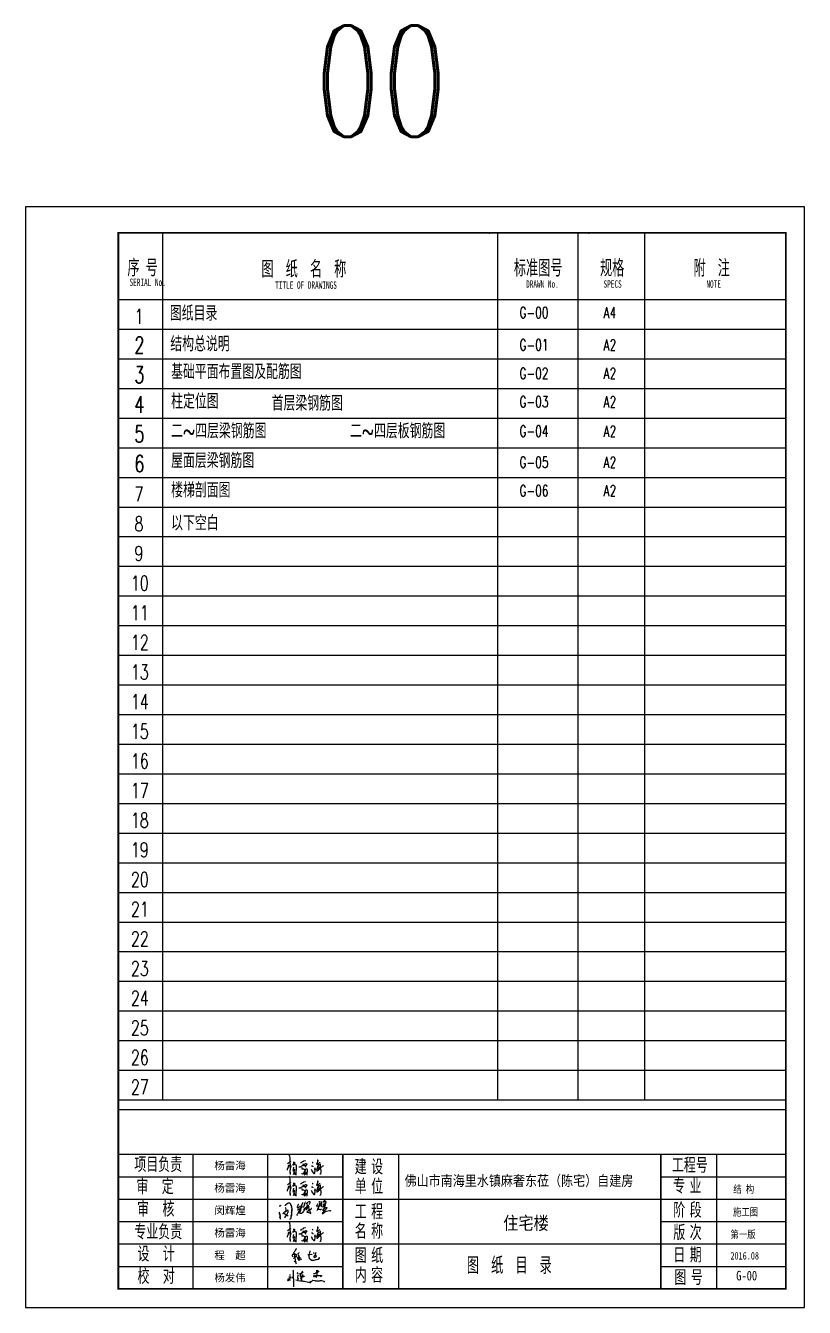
# Model space of a CAD drawing. Extents: x 365746627 to 729500028, y 528103248 to 1057099660.
# Drawn here: x 365746627 to 365767627, y 528105911 to 528140502 of the extents above; entities that cross this region are included whole.
import ezdxf
from ezdxf.enums import TextEntityAlignment as Align

# ---------------------------------------------------------------- set-up
doc = ezdxf.new("R2010")
doc.units = 0
doc.header["$LTSCALE"] = 1000
doc.header["$MEASUREMENT"] = 0
for name, color, linetype in [('出图文字', 40, 'Continuous'), ('图签', 7, 'Continuous'), ('环宇图框', 4, 'Continuous')]:
    doc.layers.add(name, color=color, linetype=linetype)
doc.styles.add('_COMPLEX', font='COMPLEX.shx', dxfattribs={"width": 0.75})
doc.styles.add('_HZTXT', font='1simplex.shx', dxfattribs={"width": 0.8, "bigfont": 'hztxt.shx'})
doc.styles.add('_SIMPLEX', font='SIMPLEX.shx', dxfattribs={"width": 0.6})
doc.styles.add('HZ', font='txt', dxfattribs={"width": 0.8, "bigfont": 'hztxt'})
doc.styles.add('KHZ', font='txt.shx', dxfattribs={"width": 0.8, "bigfont": 'hztxt.shx'})
doc.styles.add('图签-黑体', font='simhei.ttf', dxfattribs={"width": 0.9})
doc.styles.add('宋体', font='')
doc.styles.add('标注字体', font='', dxfattribs={"width": 0.8})
doc.styles.add('黑体', font='simhei.ttf')
doc.styles.get('宋体').set_extended_font_data('SimSun')
doc.styles.get('标注字体').set_extended_font_data('NSimSun')

# ---------------------------------------------------------------- blocks, each defined once
blk = doc.blocks.new('xvxvg5256')
at = {"linetype": 'Continuous'}
for points in [[(0.559476, 1.073995), (0.541993, 1.071497), (0.5345, 1.066502), (0.519514, 1.066502), (0.509523, 1.061506), (0.499532, 1.049018), (0.499532, 1.029037), (0.517016, 1.014051), (0.519514, 1.00406)], [(0.536997, 1.106464), (0.529504, 1.106464)], [(0.606932, 1.226352), (0.601937, 1.208868), (0.596941, 1.206371), (0.574462, 1.166408), (0.559476, 1.148924), (0.551983, 1.131441), (0.539495, 1.12145), (0.536997, 1.106464)], [(0.536997, 1.106464), (0.556979, 1.091478), (0.559476, 1.073995)], [(0.559476, 1.073995), (0.596941, 1.071497), (0.606932, 1.061506), (0.606932, 1.04652), (0.594444, 1.009055)], [(0.571965, 0.996567), (0.566969, 1.006558), (0.566969, 1.041525), (0.561974, 1.051516), (0.559476, 1.073995)], [(0.679364, 1.116455), (0.674369, 1.106464), (0.664378, 1.101469), (0.65189, 1.081488), (0.654388, 1.044023), (0.66188, 1.03653), (0.674369, 1.034032), (0.679364, 1.021544), (0.679364, 0.996567)], [(0.949112, 1.051516), (0.91914, 1.051516)], [(0.949112, 1.051516), (0.946614, 1.009055), (0.956605, 0.964097), (0.981581, 0.934125), (1.026539, 0.911647), (1.07899, 0.909149), (1.118953, 0.916642), (1.138934, 0.926633), (1.151422, 0.926633), (1.193883, 0.941619), (1.233845, 0.9616), (1.231348, 0.97159), (1.223855, 0.974088), (1.223855, 0.979083)], [(0.951609, 1.061506), (0.949112, 1.051516)], [(0.976586, 1.161413), (0.976586, 1.136436), (0.964098, 1.116455), (0.964098, 1.106464), (0.951609, 1.076492), (0.951609, 1.061506)], [(0.951609, 1.061506), (0.966595, 1.061506), (0.971591, 1.066502), (1.024042, 1.068999), (1.029037, 1.064004)], [(1.069, 1.113957), (1.07899, 1.083985)], [(1.116455, 1.044023), (1.101469, 1.029037), (1.081488, 1.021544), (1.081488, 1.006558), (1.086483, 0.994069), (1.086483, 0.984079), (1.081488, 0.976586)], [(1.116455, 1.044023), (1.138934, 1.044023), (1.146427, 1.021544), (1.136436, 0.989074), (1.118953, 0.989074), (1.118953, 0.984079), (1.108962, 0.981581)], [(1.131441, 1.118953), (1.113957, 1.056511), (1.116455, 1.044023)], [(0.569467, 0.974088), (0.554481, 0.97159), (0.536997, 0.959102)], [(0.586951, 0.864191), (0.574462, 0.866689), (0.561974, 0.896661)], [(0.571965, 0.996567), (0.569467, 0.974088)], [(0.569467, 0.974088), (0.581955, 0.91914), (0.586951, 0.864191)], [(0.594444, 1.009055), (0.586951, 0.999065), (0.571965, 0.996567)], [(0.586951, 0.864191), (0.591946, 0.836717), (0.599439, 0.829224), (0.604434, 0.814238)], [(0.594444, 1.009055), (0.611927, 1.009055), (0.626913, 1.014051)], [(0.689355, 0.951609), (0.684359, 0.956604), (0.679364, 0.994069), (0.664378, 0.994069), (0.639402, 0.984079), (0.636904, 0.974088), (0.649392, 0.946614), (0.671871, 0.921637)], [(0.671871, 0.921637), (0.664378, 0.911647), (0.659383, 0.911647)], [(0.671871, 0.921637), (0.689355, 0.924135)], [(0.679364, 0.996567), (0.701843, 0.996567), (0.709336, 0.976586), (0.701843, 0.966595), (0.699345, 0.954107), (0.689355, 0.951609)], [(0.689355, 0.924135), (0.689355, 0.951609)], [(0.689355, 0.924135), (0.704341, 0.921637), (0.744303, 0.934125), (0.749299, 0.939121), (0.749299, 0.951609)]]:
    blk.add_lwpolyline(points, dxfattribs=at)
blk = doc.blocks.new('A$C07F9359A')
at = {"layer": '图签', "linetype": 'Continuous'}
for points in [[(37, 450), (3, 447)], [(43, 457), (37, 457), (37, 450)], [(37, 450), (43, 450), (43, 457)], [(57, 457), (63, 457), (63, 463), (43, 457)], [(217, 480), (217, 473), (207, 473), (207, 480)], [(217, 480), (213, 483)], [(403, 483), (397, 510), (360, 543), (307, 543), (270, 530), (217, 480)], [(403, 483), (410, 483), (410, 473)], [(410, 473), (403, 477), (403, 483)], [(410, 473), (420, 450), (420, 427)], [(620, 443), (613, 440), (620, 427)], [(660, 500), (650, 500), (630, 473), (620, 443)], [(620, 443), (623, 433)], [(706, 457), (706, 450)], [(716, 367), (736, 370), (746, 383), (760, 390), (783, 423), (783, 460)], [(746, 433), (743, 417), (736, 417), (726, 387), (716, 380), (716, 367)], [(753, 447), (743, 443), (746, 433)], [(746, 433), (753, 437), (753, 447)], [(756, 467), (753, 447)], [(763, 480), (756, 477), (756, 467)], [(756, 467), (763, 470), (763, 480)], [(796, 570), (793, 553), (776, 526), (776, 513), (766, 500), (763, 480)], [(836, 457), (830, 417)], [(843, 467), (836, 467), (836, 457)], [(836, 457), (843, 460), (843, 467)], [(856, 516), (843, 467)], [(856, 516), (860, 516), (863, 530), (856, 526), (856, 516)], [(866, 546), (863, 546), (860, 533), (870, 536), (866, 546)], [(866, 553), (866, 546)], [(890, 583), (880, 580)], [(1013, 500), (1036, 546), (1046, 556), (1050, 596), (1023, 600), (963, 566), (946, 546), (940, 546), (910, 510)], [(953, 503), (933, 423)], [(933, 423), (950, 427), (950, 437), (980, 463), (980, 470), (990, 473), (990, 480)], [(963, 530), (956, 523)], [(1000, 423), (1003, 450), (996, 450)], [(1283, 483), (1276, 480), (1276, 470)], [(1276, 470), (1283, 470)], [(1280, 457), (1276, 470)], [(1283, 470), (1280, 457)], [(1280, 457), (1280, 440), (1290, 440), (1293, 447)], [(1283, 526), (1293, 520)], [(1283, 500), (1283, 483)], [(1283, 470), (1283, 483)], [(1363, 590), (1356, 560), (1360, 536), (1346, 457), (1320, 383)], [(1370, 603), (1363, 603), (1363, 590)], [(1363, 590), (1370, 593), (1370, 603)], [(1413, 513), (1403, 480), (1380, 447), (1366, 450), (1363, 463)], [(1370, 610), (1370, 603)], [(1410, 603), (1410, 600)], [(1416, 523), (1413, 513)], [(1413, 513), (1420, 516), (1416, 523)], [(1463, 427), (1453, 417), (1446, 430), (1436, 526), (1430, 536), (1416, 533), (1416, 523)], [(1423, 600), (1426, 590), (1420, 556)], [(1420, 556), (1436, 556), (1436, 550), (1423, 540), (1420, 556)], [(1476, 590), (1476, 586)], [(1486, 506), (1480, 506)], [(1483, 423), (1489, 423), (1496, 437)], [(1486, 433), (1483, 423)], [(1546, 530), (1486, 506)], [(1486, 506), (1486, 496), (1506, 477), (1516, 473)], [(1489, 440), (1486, 433)], [(1589, 673), (1559, 663), (1489, 596)], [(1516, 473), (1503, 453), (1493, 450), (1489, 440)], [(1496, 437), (1489, 440)], [(1569, 530), (1586, 590), (1583, 606), (1563, 606), (1513, 576), (1496, 560)], [(1496, 437), (1509, 440), (1529, 460)], [(1553, 463), (1549, 440), (1519, 390), (1519, 380), (1506, 377), (1506, 357)], [(1516, 473), (1523, 490), (1543, 510), (1546, 530)], [(1529, 460), (1526, 467), (1519, 467)], [(1529, 460), (1553, 463)], [(1569, 530), (1546, 530)], [(1553, 463), (1559, 500)], [(1559, 500), (1556, 510), (1566, 510)], [(1566, 510), (1559, 500)], [(1566, 510), (1569, 530)], [(0, 247), (0, 240), (7, 240), (10, 217)], [(7, 260), (7, 257)], [(10, 217), (10, 207), (17, 203)], [(17, 203), (17, 213)], [(17, 203), (20, 190)], [(23, 177), (17, 180), (20, 190)], [(20, 190), (30, 190), (30, 177)], [(30, 177), (23, 177)], [(23, 177), (23, 170)], [(23, 170), (33, 170)], [(33, 163), (27, 163), (23, 170)], [(33, 150), (27, 147), (27, 137), (37, 133)], [(33, 170), (30, 177)], [(37, 133), (37, 117), (30, 117), (30, 100), (37, 97)], [(33, 170), (33, 163)], [(33, 163), (33, 150)], [(37, 133), (33, 150)], [(40, 87), (33, 83), (33, 77)], [(33, 77), (40, 77)], [(33, 67), (33, 77)], [(40, 67), (33, 67)], [(33, 67), (37, 57)], [(37, 57), (33, 43), (40, 40), (37, 30), (43, 13)], [(37, 97), (40, 103)], [(37, 97), (40, 87)], [(37, 57), (43, 60), (40, 67)], [(40, 77), (40, 87)], [(40, 77), (40, 67)], [(293, 237), (303, 247), (313, 297), (280, 297), (263, 283), (253, 283), (227, 270), (220, 260), (207, 257), (157, 217), (140, 197), (120, 190)], [(247, 143), (213, 160), (200, 177), (190, 180), (183, 193), (177, 193), (173, 203)], [(177, 77), (177, 73)], [(243, 137), (200, 70), (187, 57), (180, 57)], [(227, 393), (220, 390), (227, 343), (213, 300)], [(287, 227), (270, 193), (270, 183), (263, 170), (253, 163), (253, 150), (247, 143)], [(247, 143), (263, 140), (270, 133), (307, 130)], [(293, 237), (287, 237), (287, 227)], [(287, 227), (293, 227), (293, 237)], [(410, 113), (410, 103), (403, 100), (397, 27), (380, 3), (357, 0)], [(417, 150), (410, 147), (410, 133)], [(410, 133), (420, 133)], [(410, 123), (410, 133)], [(417, 123), (410, 123)], [(410, 123), (410, 113)], [(410, 113), (417, 117), (417, 123)], [(423, 417), (417, 420), (420, 427)], [(423, 190), (417, 187), (417, 173)], [(417, 173), (427, 180), (423, 190)], [(417, 173), (417, 150)], [(420, 133), (417, 150)], [(420, 133), (417, 123)], [(420, 427), (423, 417)], [(423, 417), (427, 360)], [(430, 343), (423, 347), (427, 360)], [(427, 270), (423, 257)], [(423, 257), (433, 257), (433, 267), (427, 270)], [(423, 257), (423, 247)], [(423, 247), (423, 233)], [(423, 233), (423, 247)], [(423, 233), (430, 223), (423, 217), (423, 190)], [(427, 360), (433, 357), (430, 343)], [(430, 330), (427, 310)], [(427, 310), (433, 310)], [(427, 300), (427, 310)], [(433, 300), (427, 300)], [(427, 300), (427, 287)], [(427, 287), (433, 290), (433, 300)], [(427, 287), (427, 270)], [(430, 343), (430, 330)], [(433, 310), (430, 330)], [(433, 310), (433, 300)], [(620, 427), (610, 417), (616, 410)], [(616, 160), (620, 150), (613, 147)], [(613, 147), (616, 160)], [(613, 147), (616, 133)], [(616, 410), (620, 427)], [(616, 410), (616, 403), (633, 390), (656, 393), (666, 407), (676, 407), (680, 420)], [(703, 343), (693, 343), (656, 323), (616, 310)], [(680, 287), (676, 273), (670, 273), (670, 263), (650, 237), (643, 213), (630, 200), (626, 177), (620, 177), (616, 160)], [(686, 300), (680, 297), (680, 287)], [(680, 287), (686, 290), (686, 300)], [(690, 430), (686, 423)], [(703, 343), (700, 323), (690, 313), (686, 300)], [(716, 367), (703, 343)], [(853, 347), (856, 323), (836, 283), (823, 273), (803, 243), (790, 237), (756, 203), (743, 197), (716, 197), (706, 207), (706, 237), (723, 273), (723, 283), (733, 297), (740, 340), (726, 337), (716, 327), (716, 320)], [(710, 317), (710, 310)], [(853, 347), (836, 337), (823, 337)], [(826, 407), (830, 403)], [(856, 357), (853, 363)], [(856, 357), (853, 347)], [(926, 410), (913, 407), (896, 383), (890, 383), (863, 357), (856, 357)], [(906, 347), (906, 330), (926, 337), (953, 373), (960, 373), (963, 387)], [(913, 357), (906, 353), (906, 347)], [(906, 347), (913, 350), (913, 357)], [(926, 410), (926, 390), (916, 377), (913, 357)], [(933, 423), (926, 410)], [(946, 247), (926, 237)], [(1016, 303), (1003, 300), (996, 290), (990, 290), (953, 260), (946, 247)], [(946, 247), (996, 237), (1026, 217), (1076, 200), (1076, 217), (1046, 253), (1023, 300), (1016, 303)], [(966, 390), (960, 390), (963, 387)], [(963, 387), (966, 390)], [(966, 390), (973, 393), (973, 400)], [(973, 400), (970, 403)], [(973, 400), (983, 410), (990, 410)], [(990, 410), (990, 417), (1000, 423)], [(1000, 423), (1000, 410), (993, 410), (1006, 330), (1016, 317)], [(1016, 317), (1033, 320), (1036, 327), (1080, 353), (1090, 353), (1090, 363)], [(1016, 317), (1016, 303)], [(1110, 370), (1100, 367)], [(1320, 370), (1313, 367), (1300, 340), (1296, 320), (1280, 303), (1273, 303)], [(1320, 383), (1306, 393)], [(1320, 383), (1320, 370)], [(1320, 370), (1353, 343), (1386, 333), (1413, 337), (1436, 353), (1436, 360)], [(1486, 240), (1463, 217), (1453, 197), (1480, 203), (1549, 250), (1596, 273), (1706, 303), (1739, 297), (1739, 287), (1723, 277)], [(1496, 337), (1489, 337), (1470, 313), (1470, 307), (1506, 297)], [(1483, 423), (1476, 423)], [(1493, 247), (1486, 240)], [(1486, 240), (1493, 240), (1493, 247)], [(1526, 283), (1523, 273), (1509, 267), (1506, 257), (1493, 247)], [(1503, 343), (1496, 343), (1496, 337)], [(1496, 337), (1506, 333)], [(1503, 343), (1506, 357)], [(1506, 333), (1503, 343)], [(1506, 357), (1539, 373), (1549, 383), (1559, 383), (1559, 390), (1586, 400), (1613, 400), (1613, 383), (1596, 367), (1593, 353), (1579, 337), (1563, 327), (1553, 307), (1536, 293), (1536, 283)], [(1506, 297), (1506, 333)], [(1526, 283), (1506, 297)], [(1536, 283), (1526, 283)], [(1536, 283), (1553, 283)]]:
    blk.add_lwpolyline(points, dxfattribs=at)
blk = doc.blocks.new('图签')
at = {"layer": '图签', "linetype": 'Continuous'}
for points in [[(6194028, 381615), (6194008, 381608), (6194000, 381600), (6194000, 381595), (6193995, 381595), (6193995, 381590), (6193990, 381590), (6193978, 381578), (6193963, 381573)], [(6194005, 381800), (6194018, 381788), (6194028, 381718), (6194028, 381630)], [(6194028, 381630), (6194043, 381633), (6194055, 381645)], [(6194028, 381630), (6194028, 381615)], [(6194028, 381615), (6194035, 381538)], [(6194118, 381618), (6194150, 381615), (6194150, 381598), (6194143, 381593), (6194120, 381558), (6194113, 381553), (6194113, 381540)], [(6194113, 381540), (6194128, 381543), (6194155, 381565), (6194170, 381568), (6194178, 381565), (6194193, 381545), (6194200, 381515), (6194193, 381273)], [(6194322, 381593), (6194312, 381593)], [(6194450, 381650), (6194437, 381653), (6194395, 381640), (6194385, 381630), (6194357, 381620), (6194342, 381608), (6194325, 381600), (6194322, 381593)], [(6194322, 381593), (6194330, 381590)], [(6194382, 381580), (6194387, 381555), (6194395, 381548)], [(6194395, 381548), (6194417, 381555), (6194425, 381565), (6194440, 381568), (6194455, 381578), (6194480, 381575), (6194482, 381558), (6194462, 381528), (6194457, 381528), (6194442, 381515), (6194412, 381520), (6194395, 381540)], [(6194395, 381540), (6194395, 381548)], [(6194632, 381618), (6194642, 381613), (6194642, 381588)], [(6194757, 381560), (6194750, 381553)], [(6194757, 381560), (6194757, 381575), (6194770, 381593), (6194775, 381615), (6194785, 381630), (6194785, 381638), (6194792, 381648), (6194792, 381663), (6194785, 381673), (6194775, 381670), (6194772, 381660)], [(6194757, 381560), (6194780, 381565), (6194800, 381585), (6194807, 381585), (6194825, 381603), (6194844, 381608)], [(6194859, 381473), (6194859, 381553), (6194857, 381560), (6194852, 381560), (6194830, 381540), (6194787, 381515), (6194782, 381505), (6194772, 381500), (6194770, 381470), (6194765, 381460), (6194765, 381433)], [(6194772, 381660), (6194767, 381660)], [(6194772, 381660), (6194775, 381650)], [(6193998, 381543), (6194000, 381535), (6193985, 381508), (6193980, 381478), (6193960, 381420), (6193953, 381411), (6193953, 381401)], [(6194005, 381234), (6194018, 381222), (6194028, 381152), (6194028, 381064)], [(6194035, 381538), (6194030, 381533), (6194035, 381408), (6194030, 381388), (6194030, 381326), (6194035, 381321)], [(6194035, 381321), (6194033, 381286)], [(6194035, 381538), (6194048, 381530), (6194048, 381520), (6194068, 381483)], [(6194035, 381321), (6194043, 381328), (6194043, 381336)], [(6194113, 381540), (6194105, 381538)], [(6194125, 381413), (6194110, 381363)], [(6194145, 381346), (6194135, 381333), (6194128, 381303), (6194123, 381298), (6194120, 381276)], [(6194125, 381413), (6194130, 381428), (6194133, 381478)], [(6194138, 381406), (6194125, 381413)], [(6194150, 381413), (6194138, 381406)], [(6194138, 381406), (6194138, 381383), (6194148, 381376)], [(6194145, 381346), (6194148, 381376)], [(6194193, 381273), (6194175, 381283), (6194170, 381306), (6194165, 381308), (6194150, 381346), (6194145, 381346)], [(6194148, 381376), (6194155, 381381), (6194155, 381396), (6194160, 381401), (6194160, 381408)], [(6194160, 381408), (6194160, 381418), (6194150, 381413)], [(6194150, 381413), (6194153, 381408), (6194160, 381408)], [(6194193, 381273), (6194193, 381266)], [(6194395, 381540), (6194375, 381528), (6194325, 381485), (6194307, 381480), (6194272, 381483)], [(6194342, 381463), (6194372, 381463)], [(6194400, 381443), (6194377, 381430), (6194350, 381425)], [(6194400, 381316), (6194392, 381311), (6194387, 381298), (6194372, 381296), (6194362, 381303), (6194355, 381321)], [(6194440, 381411), (6194440, 381403), (6194420, 381373), (6194400, 381316)], [(6194400, 381316), (6194402, 381311), (6194417, 381311), (6194420, 381316), (6194442, 381321)], [(6194440, 381411), (6194427, 381413), (6194417, 381420), (6194407, 381420)], [(6194440, 381296), (6194425, 381276), (6194412, 381268)], [(6194490, 381313), (6194502, 381361), (6194500, 381376), (6194505, 381408), (6194495, 381423), (6194465, 381428), (6194455, 381423), (6194445, 381411), (6194440, 381411)], [(6194447, 381336), (6194440, 381363)], [(6194442, 381321), (6194440, 381296)], [(6194440, 381296), (6194455, 381298), (6194480, 381313), (6194490, 381311), (6194482, 381263)], [(6194442, 381321), (6194447, 381336)], [(6194460, 381498), (6194452, 381498), (6194452, 381485), (6194447, 381480)], [(6194447, 381336), (6194460, 381338), (6194472, 381348)], [(6194600, 381413), (6194610, 381408), (6194612, 381401), (6194620, 381396), (6194620, 381383), (6194632, 381361), (6194677, 381311), (6194695, 381308), (6194702, 381316), (6194707, 381401), (6194705, 381413)], [(6194610, 381520), (6194627, 381515), (6194645, 381498), (6194647, 381485)], [(6194705, 381418), (6194697, 381415)], [(6194705, 381418), (6194710, 381465)], [(6194760, 381428), (6194705, 381418)], [(6194760, 381428), (6194755, 381381), (6194760, 381376), (6194772, 381378), (6194780, 381388), (6194800, 381403), (6194802, 381411), (6194807, 381411), (6194812, 381428), (6194827, 381430), (6194842, 381448)], [(6194765, 381433), (6194760, 381428)], [(6194830, 381460), (6194822, 381453), (6194802, 381448), (6194800, 381443), (6194775, 381433), (6194765, 381433)], [(6194830, 381460), (6194827, 381470), (6194810, 381478), (6194800, 381478), (6194790, 381485)], [(6194834, 381458), (6194830, 381460)], [(6194842, 381450), (6194839, 381458), (6194834, 381458)], [(6194834, 381458), (6194834, 381453), (6194842, 381448)], [(6194857, 381448), (6194857, 381423), (6194862, 381411), (6194864, 381361), (6194859, 381293), (6194857, 381288), (6194847, 381288), (6194839, 381296), (6194834, 381296)], [(6194857, 381468), (6194837, 381463)], [(6194842, 381448), (6194842, 381450)], [(6194842, 381450), (6194857, 381448)], [(6194857, 381448), (6194857, 381468)], [(6194859, 381473), (6194867, 381473), (6194874, 381483), (6194887, 381488), (6194912, 381510), (6194924, 381515), (6194924, 381520), (6194934, 381530)], [(6193998, 380977), (6194000, 380969), (6193985, 380942), (6193980, 380912), (6193960, 380854), (6193953, 380844), (6193953, 380834)], [(6194028, 381049), (6194008, 381042), (6194000, 381034), (6194000, 381029), (6193995, 381029), (6193995, 381024), (6193990, 381024), (6193978, 381012), (6193963, 381007)], [(6194028, 381064), (6194043, 381067), (6194055, 381079)], [(6194028, 381064), (6194028, 381049)], [(6194028, 381049), (6194035, 380972)], [(6194035, 380972), (6194030, 380967), (6194035, 380842), (6194030, 380822), (6194030, 380760), (6194035, 380755)], [(6194035, 380972), (6194048, 380964), (6194048, 380954), (6194068, 380917)], [(6194113, 380974), (6194105, 380972)], [(6194118, 381052), (6194150, 381049), (6194150, 381032), (6194143, 381027), (6194120, 380992), (6194113, 380987), (6194113, 380974)], [(6194113, 380974), (6194128, 380977), (6194155, 380999), (6194170, 381002), (6194178, 380999), (6194193, 380979), (6194200, 380949), (6194193, 380707)], [(6194125, 380847), (6194130, 380862), (6194133, 380912)], [(6194395, 380974), (6194375, 380962), (6194325, 380919), (6194307, 380914), (6194272, 380917)], [(6194322, 381027), (6194312, 381027)], [(6194450, 381084), (6194437, 381087), (6194395, 381074), (6194385, 381064), (6194357, 381054), (6194342, 381042), (6194325, 381034), (6194322, 381027)], [(6194322, 381027), (6194330, 381024)], [(6194342, 380897), (6194372, 380897)], [(6194400, 380877), (6194377, 380864), (6194350, 380859)], [(6194382, 381014), (6194387, 380989), (6194395, 380982)], [(6194395, 380982), (6194417, 380989), (6194425, 380999), (6194440, 381002), (6194455, 381012), (6194480, 381009), (6194482, 380992), (6194462, 380962), (6194457, 380962), (6194442, 380949), (6194412, 380954), (6194395, 380974)], [(6194395, 380974), (6194395, 380982)], [(6194440, 380844), (6194427, 380847), (6194417, 380854), (6194407, 380854)], [(6194490, 380747), (6194502, 380795), (6194500, 380810), (6194505, 380842), (6194495, 380857), (6194465, 380862), (6194455, 380857), (6194445, 380844), (6194440, 380844)], [(6194460, 380932), (6194452, 380932), (6194452, 380919), (6194447, 380914)], [(6194610, 380954), (6194627, 380949), (6194645, 380932), (6194647, 380919)], [(6194632, 381052), (6194642, 381047), (6194642, 381022)], [(6194705, 380852), (6194710, 380899)], [(6194760, 380862), (6194705, 380852)], [(6194757, 380994), (6194750, 380987)], [(6194760, 380862), (6194755, 380815), (6194760, 380810), (6194772, 380812), (6194780, 380822), (6194800, 380837), (6194802, 380844), (6194807, 380844), (6194812, 380862), (6194827, 380864), (6194842, 380882)], [(6194757, 380994), (6194757, 381009), (6194770, 381027), (6194775, 381049), (6194785, 381064), (6194785, 381072), (6194792, 381082), (6194792, 381097), (6194785, 381107), (6194775, 381104), (6194772, 381094)], [(6194757, 380994), (6194780, 380999), (6194800, 381019), (6194807, 381019), (6194825, 381037), (6194844, 381042)], [(6194765, 380867), (6194760, 380862)], [(6194859, 380907), (6194859, 380987), (6194857, 380994), (6194852, 380994), (6194830, 380974), (6194787, 380949), (6194782, 380939), (6194772, 380934), (6194770, 380904), (6194765, 380894), (6194765, 380867)], [(6194830, 380894), (6194822, 380887), (6194802, 380882), (6194800, 380877), (6194775, 380867), (6194765, 380867)], [(6194772, 381094), (6194767, 381094)], [(6194772, 381094), (6194775, 381084)], [(6194830, 380894), (6194827, 380904), (6194810, 380912), (6194800, 380912), (6194790, 380919)], [(6194834, 380892), (6194830, 380894)], [(6194842, 380884), (6194839, 380892), (6194834, 380892)], [(6194834, 380892), (6194834, 380887), (6194842, 380882)], [(6194857, 380882), (6194857, 380857), (6194862, 380844), (6194864, 380795), (6194859, 380727), (6194857, 380722), (6194847, 380722), (6194839, 380730), (6194834, 380730)], [(6194857, 380902), (6194837, 380897)], [(6194842, 380882), (6194842, 380884)], [(6194842, 380884), (6194857, 380882)], [(6194857, 380882), (6194857, 380902)], [(6194859, 380907), (6194867, 380907), (6194874, 380917), (6194887, 380922), (6194912, 380944), (6194924, 380949), (6194924, 380954), (6194934, 380964)], [(6194035, 380755), (6194033, 380720)], [(6194035, 380755), (6194043, 380762), (6194043, 380770)], [(6194125, 380847), (6194110, 380797)], [(6194145, 380780), (6194135, 380767), (6194128, 380737), (6194123, 380732), (6194120, 380710)], [(6194138, 380839), (6194125, 380847)], [(6194150, 380847), (6194138, 380839)], [(6194138, 380839), (6194138, 380817), (6194148, 380810)], [(6194145, 380780), (6194148, 380810)], [(6194193, 380707), (6194175, 380717), (6194170, 380740), (6194165, 380742), (6194150, 380780), (6194145, 380780)], [(6194148, 380810), (6194155, 380815), (6194155, 380830), (6194160, 380834), (6194160, 380842)], [(6194160, 380842), (6194160, 380852), (6194150, 380847)], [(6194150, 380847), (6194153, 380842), (6194160, 380842)], [(6194193, 380707), (6194193, 380700)], [(6194400, 380750), (6194392, 380745), (6194387, 380732), (6194372, 380730), (6194362, 380737), (6194355, 380755)], [(6194440, 380844), (6194440, 380837), (6194420, 380807), (6194400, 380750)], [(6194400, 380750), (6194402, 380745), (6194417, 380745), (6194420, 380750), (6194442, 380755)], [(6194440, 380730), (6194425, 380710), (6194412, 380702)], [(6194447, 380770), (6194440, 380797)], [(6194442, 380755), (6194440, 380730)], [(6194440, 380730), (6194455, 380732), (6194480, 380747), (6194490, 380745), (6194482, 380697)], [(6194442, 380755), (6194447, 380770)], [(6194447, 380770), (6194460, 380772), (6194472, 380782)], [(6194600, 380847), (6194610, 380842), (6194612, 380834), (6194620, 380830), (6194620, 380817), (6194632, 380795), (6194677, 380745), (6194695, 380742), (6194702, 380750), (6194707, 380834), (6194705, 380847)], [(6194705, 380852), (6194697, 380849)], [(6194005, 379990), (6194018, 379977), (6194028, 379907), (6194028, 379820)], [(6194028, 379820), (6194043, 379822), (6194055, 379835)], [(6194028, 379820), (6194028, 379805)], [(6194450, 379840), (6194437, 379842), (6194395, 379830), (6194385, 379820), (6194357, 379810), (6194342, 379797), (6194325, 379790), (6194322, 379782)], [(6194757, 379750), (6194757, 379765), (6194770, 379782), (6194775, 379805), (6194785, 379820), (6194785, 379827), (6194792, 379837), (6194792, 379852), (6194785, 379862), (6194775, 379860), (6194772, 379850)], [(6194772, 379850), (6194767, 379850)], [(6194772, 379850), (6194775, 379840)], [(6193998, 379732), (6194000, 379725), (6193985, 379697), (6193980, 379667), (6193960, 379610), (6193953, 379600), (6193953, 379590)], [(6194028, 379805), (6194008, 379797), (6194000, 379790), (6194000, 379785), (6193995, 379785), (6193995, 379780), (6193990, 379780), (6193978, 379767), (6193963, 379762)], [(6194028, 379805), (6194035, 379727)], [(6194035, 379727), (6194030, 379722), (6194035, 379597), (6194030, 379577), (6194030, 379515), (6194035, 379510)], [(6194035, 379510), (6194033, 379475)], [(6194035, 379727), (6194048, 379720), (6194048, 379710), (6194068, 379672)], [(6194035, 379510), (6194043, 379518), (6194043, 379525)], [(6194113, 379730), (6194105, 379727)], [(6194125, 379602), (6194110, 379553)], [(6194118, 379807), (6194150, 379805), (6194150, 379787), (6194143, 379782), (6194120, 379747), (6194113, 379742), (6194113, 379730)], [(6194113, 379730), (6194128, 379732), (6194155, 379755), (6194170, 379757), (6194178, 379755), (6194193, 379735), (6194200, 379705), (6194193, 379463)], [(6194145, 379535), (6194135, 379523), (6194128, 379493), (6194123, 379488), (6194120, 379465)], [(6194125, 379602), (6194130, 379617), (6194133, 379667)], [(6194138, 379595), (6194125, 379602)], [(6194150, 379602), (6194138, 379595)], [(6194138, 379595), (6194138, 379572), (6194148, 379565)], [(6194145, 379535), (6194148, 379565)], [(6194193, 379463), (6194175, 379473), (6194170, 379495), (6194165, 379498), (6194150, 379535), (6194145, 379535)], [(6194148, 379565), (6194155, 379570), (6194155, 379585), (6194160, 379590), (6194160, 379597)], [(6194160, 379597), (6194160, 379607), (6194150, 379602)], [(6194150, 379602), (6194153, 379597), (6194160, 379597)], [(6194395, 379730), (6194375, 379717), (6194325, 379675), (6194307, 379670), (6194272, 379672)], [(6194322, 379782), (6194312, 379782)], [(6194322, 379782), (6194330, 379780)], [(6194342, 379652), (6194372, 379652)], [(6194400, 379632), (6194377, 379620), (6194350, 379615)], [(6194400, 379505), (6194392, 379500), (6194387, 379488), (6194372, 379485), (6194362, 379493), (6194355, 379510)], [(6194382, 379770), (6194387, 379745), (6194395, 379737)], [(6194395, 379737), (6194417, 379745), (6194425, 379755), (6194440, 379757), (6194455, 379767), (6194480, 379765), (6194482, 379747), (6194462, 379717), (6194457, 379717), (6194442, 379705), (6194412, 379710), (6194395, 379730)], [(6194395, 379730), (6194395, 379737)], [(6194440, 379600), (6194440, 379592), (6194420, 379562), (6194400, 379505)], [(6194400, 379505), (6194402, 379500), (6194417, 379500), (6194420, 379505), (6194442, 379510)], [(6194440, 379600), (6194427, 379602), (6194417, 379610), (6194407, 379610)], [(6194440, 379485), (6194425, 379465), (6194412, 379458)], [(6194490, 379503), (6194502, 379550), (6194500, 379565), (6194505, 379597), (6194495, 379612), (6194465, 379617), (6194455, 379612), (6194445, 379600), (6194440, 379600)], [(6194447, 379525), (6194440, 379553)], [(6194442, 379510), (6194440, 379485)], [(6194440, 379485), (6194455, 379488), (6194480, 379503), (6194490, 379500), (6194482, 379453)], [(6194442, 379510), (6194447, 379525)], [(6194460, 379687), (6194452, 379687), (6194452, 379675), (6194447, 379670)], [(6194447, 379525), (6194460, 379528), (6194472, 379538)], [(6194600, 379602), (6194610, 379597), (6194612, 379590), (6194620, 379585), (6194620, 379572), (6194632, 379550), (6194677, 379500), (6194695, 379498), (6194702, 379505), (6194707, 379590), (6194705, 379602)], [(6194610, 379710), (6194627, 379705), (6194645, 379687), (6194647, 379675)], [(6194632, 379807), (6194642, 379802), (6194642, 379777)], [(6194705, 379607), (6194697, 379605)], [(6194705, 379607), (6194710, 379655)], [(6194760, 379617), (6194705, 379607)], [(6194757, 379750), (6194750, 379742)], [(6194760, 379617), (6194755, 379570), (6194760, 379565), (6194772, 379567), (6194780, 379577), (6194800, 379592), (6194802, 379600), (6194807, 379600), (6194812, 379617), (6194827, 379620), (6194842, 379637)], [(6194757, 379750), (6194780, 379755), (6194800, 379775), (6194807, 379775), (6194825, 379792), (6194844, 379797)], [(6194765, 379622), (6194760, 379617)], [(6194859, 379662), (6194859, 379742), (6194857, 379750), (6194852, 379750), (6194830, 379730), (6194787, 379705), (6194782, 379695), (6194772, 379690), (6194770, 379660), (6194765, 379650), (6194765, 379622)], [(6194830, 379650), (6194822, 379642), (6194802, 379637), (6194800, 379632), (6194775, 379622), (6194765, 379622)], [(6194830, 379650), (6194827, 379660), (6194810, 379667), (6194800, 379667), (6194790, 379675)], [(6194834, 379647), (6194830, 379650)], [(6194842, 379640), (6194839, 379647), (6194834, 379647)], [(6194834, 379647), (6194834, 379642), (6194842, 379637)], [(6194857, 379637), (6194857, 379612), (6194862, 379600), (6194864, 379550), (6194859, 379483), (6194857, 379478), (6194847, 379478), (6194839, 379485), (6194834, 379485)], [(6194857, 379657), (6194837, 379652)], [(6194842, 379637), (6194842, 379640)], [(6194842, 379640), (6194857, 379637)], [(6194857, 379637), (6194857, 379657)], [(6194859, 379662), (6194867, 379662), (6194874, 379672), (6194887, 379677), (6194912, 379700), (6194924, 379705), (6194924, 379710), (6194934, 379720)], [(6194193, 379463), (6194193, 379455)], [(6193999, 378445), (6193999, 378455), (6193979, 378460), (6193969, 378445), (6193974, 378420), (6193989, 378420), (6193999, 378445)], [(6193999, 378525), (6194049, 378525)], [(6194014, 378445), (6193999, 378445)], [(6194049, 378525), (6194039, 378490), (6194014, 378460), (6194014, 378445)], [(6194014, 378445), (6194039, 378430), (6194049, 378450)], [(6194024, 378580), (6194029, 378555)], [(6194049, 378525), (6194059, 378525)], [(6194089, 378520), (6194084, 378485)], [(6194134, 378250), (6194129, 378690), (6194109, 378680), (6194109, 378670)], [(6194239, 378425), (6194189, 378435)], [(6194219, 378640), (6194239, 378630), (6194244, 378600)], [(6194244, 378575), (6194239, 378495), (6194249, 378480), (6194239, 378425)], [(6194324, 378605), (6194284, 378600)], [(6194324, 378605), (6194299, 378560), (6194309, 378540), (6194359, 378540)], [(6194354, 378500), (6194334, 378500), (6194314, 378485), (6194334, 378450), (6194354, 378445), (6194354, 378500)], [(6194344, 378625), (6194324, 378605)], [(6194354, 378640), (6194344, 378635), (6194344, 378625)], [(6194344, 378625), (6194359, 378630)], [(6194379, 378675), (6194359, 378660), (6194354, 378640)], [(6194359, 378515), (6194354, 378500)], [(6194359, 378630), (6194379, 378635), (6194389, 378650)], [(6194359, 378540), (6194359, 378555), (6194374, 378560)], [(6194374, 378560), (6194384, 378550), (6194414, 378540), (6194409, 378525), (6194359, 378515)], [(6194359, 378515), (6194359, 378540)], [(6194374, 378560), (6194374, 378580)], [(6194754, 378620), (6194729, 378620), (6194699, 378605), (6194669, 378605)], [(6194694, 378545), (6194679, 378545), (6194669, 378540), (6194669, 378530), (6194689, 378530), (6194694, 378545)], [(6194714, 378540), (6194694, 378545)], [(6194754, 378560), (6194719, 378550), (6194714, 378540)], [(6194714, 378540), (6194734, 378510), (6194749, 378510), (6194749, 378550)], [(6194754, 378635), (6194754, 378705), (6194799, 378670), (6194799, 378655), (6194774, 378635), (6194759, 378635), (6194754, 378620)], [(6194754, 378620), (6194754, 378560)], [(6194754, 378560), (6194884, 378555), (6194879, 378535), (6194849, 378525)], [(6194239, 378425), (6194314, 378410), (6194369, 378410), (6194389, 378400), (6194419, 378400), (6194564, 378370), (6194589, 378370), (6194589, 378385)], [(6194589, 378385), (6194579, 378395), (6194584, 378410)], [(6194589, 378385), (6194599, 378385), (6194649, 378430), (6194699, 378425), (6194709, 378410), (6194789, 378415), (6194809, 378405), (6194844, 378425), (6194879, 378425), (6194954, 378400), (6194954, 378380)]]:
    blk.add_lwpolyline(points, dxfattribs=at)
at = {"layer": '环宇图框'}
for p, q in [((6189400, 378211), (6189400, 383040)), ((6189400, 383040), (6207403, 383040)), ((6189400, 378197), (6189400, 383040)), ((6189400, 383040), (6207403, 383040)), ((6189400, 378197), (6189400, 383040)), ((6207403, 383040), (6207403, 378197)), ((6189400, 381829), (6207403, 381829)), ((6191418, 378211), (6191418, 381829)), ((6193436, 378211), (6193436, 381829)), ((6195454, 381829), (6195454, 378211)), ((6195454, 378197), (6195454, 381829)), ((6196967, 378211), (6196967, 381829)), ((6204030, 381829), (6204030, 378211)), ((6204030, 378211), (6204030, 381829)), ((6205544, 378211), (6205544, 381829)), ((6189400, 381224), (6195454, 381224)), ((6204030, 381224), (6207403, 381224)), ((6189400, 380618), (6207403, 380618)), ((6189400, 380013), (6195454, 380013)), ((6204030, 380013), (6207403, 380013)), ((6189400, 379408), (6207403, 379408)), ((6189400, 378802), (6195454, 378802)), ((6204030, 378802), (6207403, 378802)), ((6207403, 378197), (6189400, 378197)), ((6204030, 378197), (6207403, 378197))]:
    blk.add_line(p, q, dxfattribs=at)
at = {"layer": '图签', "xscale": 0.8, "yscale": 0.8, "zscale": 0.8}
blk.add_blockref('A$C07F9359A', (6193736, 380071), dxfattribs=at)
at = {"layer": '图签', "linetype": 'Continuous', "xscale": 1000, "yscale": 1000, "zscale": 1000}
blk.add_blockref('xvxvg5256', (6193594, 378059), dxfattribs=at)
at = {"layer": '图签', "style": '宋体'}
for s, p in [('杨雷海', (6191992, 381420)), ('杨雷海', (6191992, 380814)), ('闵辉煌', (6191992, 380209)), ('杨雷海', (6191992, 379604)), ('程  超', (6191992, 378998)), ('杨发伟', (6191992, 378393))]:
    blk.add_text(s, height=206.7, dxfattribs=at).set_placement(p)
at = {"layer": '环宇图框'}
for s, height, style, width, p in [('项目负责', 403.6, '_HZTXT', 0.8, (6189834, 381347)), ('建 设', 403.6, '_HZTXT', 0.8, (6195778, 381285)), ('工程号', 403.6, '_HZTXT', 0.8, (6204332, 381328)), ('单 位', 403.6, '_HZTXT', 0.8, (6195778, 380756)), ('佛山市南海里水镇麻奢东莅（陈宅）自建房', 280, '黑体', 0.85, (6197123, 380975)), ('专 业', 403.6, '_HZTXT', 0.8, (6204364, 380768)), ('审   定', 403.6, '_HZTXT', 0.8, (6189892, 380750)), ('结 构', 201.8, '图签-黑体', 0.8, (6205989, 380785)), ('审   核', 403.6, '_HZTXT', 0.8, (6189910, 380145)), ('工 程', 403.6, '_HZTXT', 0.8, (6195778, 380075)), ('阶 段', 403.6, '_HZTXT', 0.8, (6204369, 380117)), ('住宅楼', 353.1, '黑体', 0.85, (6199782, 379794)), ('施工图', 201.8, '图签-黑体', 0.8, (6205977, 380170)), ('专业负责', 403.6, '_HZTXT', 0.8, (6189834, 379531)), ('名 称', 403.6, '_HZTXT', 0.8, (6195778, 379546)), ('版 次', 403.6, '_HZTXT', 0.8, (6204369, 379512)), ('第一版', 201.8, '图签-黑体', 0.8, (6205911, 379566)), ('设   计', 403.6, '_HZTXT', 0.8, (6189919, 378934)), ('图 纸', 403.6, '_HZTXT', 0.8, (6195778, 378891)), ('日 期', 403.6, '_HZTXT', 0.8, (6204369, 378906)), ('2016.08', 201.8, '图签-黑体', 0.8, (6205911, 378988)), ('内 容', 403.6, '_HZTXT', 0.8, (6195778, 378362)), ('校   对', 403.6, '_HZTXT', 0.8, (6189919, 378329)), ('图 号', 403.6, '_HZTXT', 0.8, (6204398, 378301))]:
    blk.add_text(s, height=height, dxfattribs=dict(at, style=style, width=width)).set_placement(p)

msp = doc.modelspace()

# ---------------------------------------------------------------- linework, layer by layer
at = {"color": 7}
for p, q in [((365750326.7, 528111510.6), (365750326.7, 528134910.6)), ((365759357.8, 528111510.6), (365759357.8, 528134910.6)), ((365761526.7, 528111510.6), (365761526.7, 528134910.6)), ((365763326.7, 528111510.6), (365763326.7, 528134910.6)), ((365749126.7, 528133110.6), (365767126.7, 528133110.6)), ((365749126.7, 528132310.6), (365767126.7, 528132310.6)), ((365749126.7, 528131510.6), (365767126.7, 528131510.6)), ((365749126.7, 528130710.6), (365767126.7, 528130710.6)), ((365749126.7, 528129910.6), (365767126.7, 528129910.6)), ((365749126.7, 528129110.6), (365767126.7, 528129110.6)), ((365749126.7, 528128310.6), (365767126.7, 528128310.6)), ((365749126.7, 528127510.6), (365767126.7, 528127510.6)), ((365749126.7, 528126710.6), (365767126.7, 528126710.6)), ((365749126.7, 528125910.6), (365767126.7, 528125910.6)), ((365749126.7, 528125110.6), (365767126.7, 528125110.6)), ((365749126.7, 528124310.6), (365767126.7, 528124310.6)), ((365749126.7, 528123510.6), (365767126.7, 528123510.6)), ((365749126.7, 528122710.6), (365767126.7, 528122710.6)), ((365749126.7, 528121910.6), (365767126.7, 528121910.6)), ((365749126.7, 528121110.6), (365767126.7, 528121110.6)), ((365749126.7, 528120310.6), (365767126.7, 528120310.6)), ((365749126.7, 528119510.6), (365767126.7, 528119510.6)), ((365749126.7, 528118710.6), (365767126.7, 528118710.6)), ((365749126.7, 528117910.6), (365767126.7, 528117910.6)), ((365749126.7, 528117110.6), (365767126.7, 528117110.6)), ((365749126.7, 528116310.6), (365767126.7, 528116310.6)), ((365749126.7, 528115510.6), (365767126.7, 528115510.6)), ((365749126.7, 528114710.6), (365767126.7, 528114710.6)), ((365749126.7, 528113910.6), (365767126.7, 528113910.6)), ((365749126.7, 528113110.6), (365767126.7, 528113110.6)), ((365749126.7, 528112310.6), (365767126.7, 528112310.6)), ((365749126.7, 528111510.6), (365767126.7, 528111510.6))]:
    msp.add_line(p, q, dxfattribs=at)
msp.add_lwpolyline([(365746626.7, 528105910.6), (365767626.7, 528105910.6), (365767626.7, 528135610.6), (365746626.7, 528135610.6)], close=True, dxfattribs=at)
at = {"const_width": 50}
msp.add_lwpolyline([(365749126.7, 528134910.6), (365767126.7, 528134910.6), (365767126.7, 528106410.6), (365749126.7, 528106410.6)], close=True, dxfattribs=at)
at = {"color": 0}
for p in [(365759132.2, 528134904), (365759132.2, 528134904), (365761816.5, 528134904), (365761816.5, 528134904)]:
    msp.add_point(p, dxfattribs=at)

# ---------------------------------------------------------------- block references
msp.add_blockref('图签', (359559723.4, 527728213.9))

# ---------------------------------------------------------------- texts
for s, height, style, width, p in [('00', 3000, '_COMPLEX', 0.703125, (365754404.5, 528137502.2)), ('序 号', 400, '宋体', 0.6, (365749371.3, 528133781.6)), ('SERIAL No.', 200, '宋体', 0.6, (365749428.3, 528133475.5)), ('TITLE OF DRAWINGS', 200, '宋体', 0.6, (365753355, 528133400)), ('DRAWN No.', 200, '宋体', 0.6, (365760122.5, 528133428.7)), ('SPECS', 200, '宋体', 0.6, (365762211.5, 528133428.7)), ('NOTE', 200, '宋体', 0.6, (365764985.2, 528133428.7)), ('图纸目录', 400, 'KHZ', 0.8, (365750515.1, 528132540.2)), ('G-00', 300, '_COMPLEX', 0.703125, (365759942.3, 528132607)), ('A', 300, '_SIMPLEX', 0.625, (365762215, 528132606.4)), ('4', 300, '_SIMPLEX', 0.625, (365762383.6, 528132606.4)), ('结构总说明', 400, 'KHZ', 0.8, (365750528.3, 528131710.6)), ('G-01', 300, '_COMPLEX', 0.703125, (365759942.3, 528131736.3)), ('A', 300, '_SIMPLEX', 0.625, (365762215, 528131735.8)), ('2', 300, '_SIMPLEX', 0.625, (365762383.6, 528131735.8)), ('基础平面布置图及配筋图', 400, 'KHZ', 0.8, (365750550.4, 528130963)), ('G-02', 300, '_COMPLEX', 0.703125, (365759942.3, 528130967.4)), ('A', 300, '_SIMPLEX', 0.625, (365762215, 528130966.8)), ('2', 300, '_SIMPLEX', 0.625, (365762383.6, 528130966.8)), ('柱定位图', 400, 'KHZ', 0.8, (365750550.4, 528130163)), ('首层梁钢筋图', 400, 'KHZ', 0.8, (365753260.1, 528130110.8)), ('G-03', 300, '_COMPLEX', 0.703125, (365759942.3, 528130201)), ('A', 300, '_SIMPLEX', 0.625, (365762215, 528130197.9)), ('2', 300, '_SIMPLEX', 0.625, (365762383.6, 528130197.9)), ('二~四层梁钢筋图', 400, 'KHZ', 0.8, (365750550.4, 528129363)), ('二~四层板钢筋图', 400, 'KHZ', 0.8, (365755373.6, 528129363)), ('G-04', 300, '_COMPLEX', 0.703125, (365759942.3, 528129406.6)), ('A', 300, '_SIMPLEX', 0.625, (365762215, 528129406)), ('2', 300, '_SIMPLEX', 0.625, (365762383.6, 528129406)), ('屋面层梁钢筋图', 400, 'KHZ', 0.8, (365750550.4, 528128563)), ('G-05', 300, '_COMPLEX', 0.703125, (365759942.3, 528128568.7)), ('A', 300, '_SIMPLEX', 0.625, (365762215, 528128568.2)), ('2', 300, '_SIMPLEX', 0.625, (365762383.6, 528128568.2)), ('楼梯剖面图', 400, 'KHZ', 0.8, (365750550.4, 528127766.7)), ('G-06', 300, '_COMPLEX', 0.703125, (365759942.3, 528127799.8)), ('A', 300, '_SIMPLEX', 0.625, (365762215, 528127799.2)), ('2', 300, '_SIMPLEX', 0.625, (365762383.6, 528127799.2)), ('以下空白', 400, 'KHZ', 0.8, (365750550.4, 528126879.8))]:
    msp.add_text(s, height=height, dxfattribs=dict(style=style, width=width)).set_placement(p)
at = {"style": '宋体', "width": 0.6}
for s, p in [('图  纸  名  称', (365754129.2, 528133954.2)), ('标准图号', (365760448.3, 528133980.6)), ('规格', (365762443.1, 528133980.6)), ('附  注', (365765128, 528133980.6)), ('图  纸  目  录', (365759670.1, 528107064.4))]:
    msp.add_text(s, height=400, dxfattribs=at).set_placement(p, align=Align.MIDDLE)
at = {"color": 3, "style": 'HZ', "width": 0.7}
for s, height, p in [('1', 400, (365749561, 528132456.6)), ('2', 450, (365749561, 528131656.6)), ('3', 450, (365749561, 528130856.6)), ('4', 450, (365749561, 528130056.6)), ('5', 450, (365749561, 528129256.6)), ('6', 450, (365749561, 528128456.6)), ('7', 400, (365749561, 528127656.6)), ('8', 400, (365749561, 528126856.6)), ('9', 400, (365749561, 528126056.6)), ('10', 400, (365749464.8, 528125256.6)), ('11', 400, (365749464.8, 528124456.6)), ('12', 400, (365749464.8, 528123656.6)), ('13', 400, (365749464.8, 528122856.6)), ('14', 400, (365749464.8, 528122056.6)), ('15', 400, (365749464.8, 528121256.6)), ('16', 400, (365749464.8, 528120456.6)), ('17', 400, (365749464.8, 528119656.6)), ('18', 400, (365749464.8, 528118856.6)), ('19', 400, (365749464.8, 528118056.6)), ('20', 400, (365749464.8, 528117256.6)), ('21', 400, (365749464.8, 528116456.6)), ('22', 400, (365749464.8, 528115656.6)), ('23', 400, (365749464.8, 528114856.6)), ('24', 400, (365749464.8, 528114056.6)), ('25', 400, (365749464.8, 528113256.6)), ('26', 400, (365749464.8, 528112456.6)), ('27', 400, (365749464.8, 528111656.6))]:
    msp.add_text(s, height=height, dxfattribs=at).set_placement(p)
at = {"layer": '出图文字', "color": 7, "style": '标注字体', "width": 0.8}
msp.add_text('G-00', height=259.2, dxfattribs=at).set_placement((365765788.8, 528106637.9))

doc.saveas('drawing.dxf')
